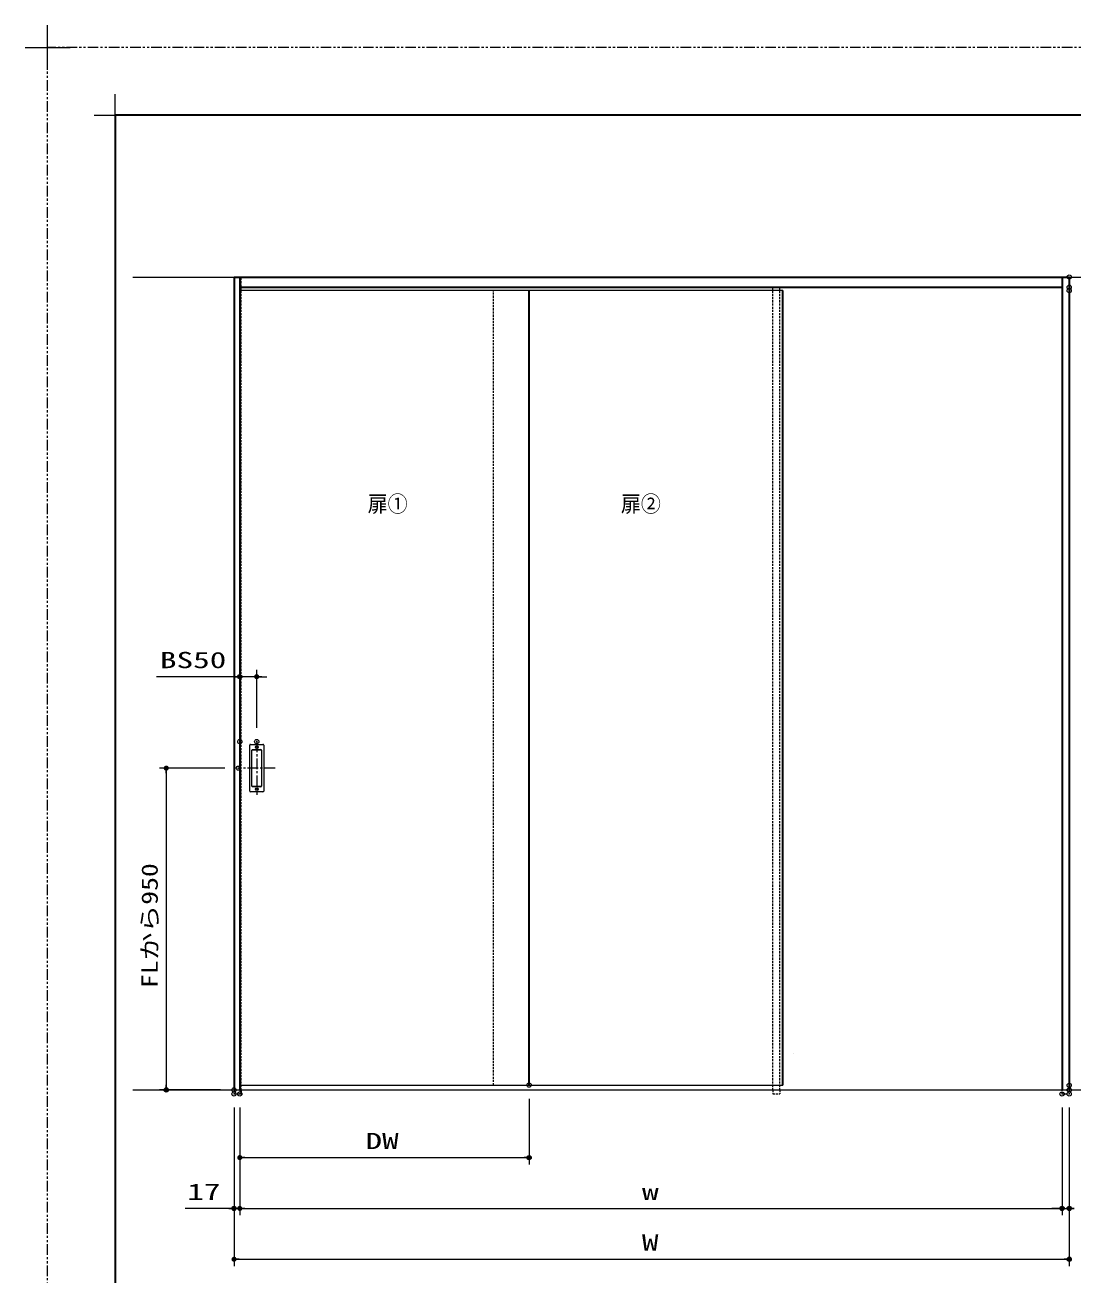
# Model space of a CAD drawing. Units: millimetres, scale not verified. Extents: x -1306 to 1306, y -607 to 607.
# Drawn here: x -1306 to -688, y -131 to 607 of the extents above; entities that cross this region are included whole.
import ezdxf
from ezdxf.enums import TextEntityAlignment as Align

# ---------------------------------------------------------------- set-up
doc = ezdxf.new("R2010")
doc.units = ezdxf.units.MM
doc.header["$LTSCALE"] = 5
doc.header["$PDMODE"] = 32
doc.header["$PDSIZE"] = 2.5
for name, pattern in [('USER1', [2.5, 1.25, -0.25, 0.25, -0.25, 0.25, -0.25]), ('USER2', [0.375, 0.25, -0.125]), ('USER3', [2, 1.25, -0.25, 0.25, -0.25])]:
    doc.linetypes.add(name, pattern=pattern)
for name, color, linetype, lineweight in [('0-1_線(黄)', 2, 'Continuous', 15), ('0-3_陰線', 4, 'USER1', 9), ('0-B_点線(水)', 4, 'USER2', 9), ('0-C_中心線', 3, 'USER3', 9), ('0-D_線(白)', 7, 'Continuous', 30), ('1-0_線(水)', 4, 'Continuous', 9), ('1-1_寸法線', 3, 'Continuous', 13), ('1-4_DEFPOINTS', 7, 'Continuous', 5), ('1-5_0', 3, 'Continuous', 25), ('1-7_図面枠', 7, 'Continuous', 35), ('1-8_一般', 7, 'Continuous', 5)]:
    doc.layers.add(name, color=color, linetype=linetype, lineweight=lineweight)
doc.styles.add('ＭＳ ゴシック', font='')
doc.styles.get('ＭＳ ゴシック').set_extended_font_data('MS Gothic')

# ---------------------------------------------------------------- blocks, each defined once
blk = doc.blocks.new('_DOT')
at = {"layer": '1-5_0'}
blk.add_line((-2.5, 0), (-5, 0), dxfattribs=at)
for points in [[(0, 0), (-2.5, 0), (-2.48, 0.313)], [(0, 0), (-2.48, -0.313), (-2.5, 0)], [(0, 0), (-2.48, 0.313), (-2.421, 0.622)], [(0, 0), (-2.421, -0.622), (-2.48, -0.313)], [(0, 0), (-2.421, 0.622), (-2.324, 0.92)], [(0, 0), (-2.324, -0.92), (-2.421, -0.622)], [(0, 0), (-2.324, 0.92), (-2.191, 1.204)], [(0, 0), (-2.191, -1.204), (-2.324, -0.92)], [(0, 0), (-2.191, 1.204), (-2.023, 1.469)], [(0, 0), (-2.023, -1.469), (-2.191, -1.204)], [(0, 0), (-2.023, 1.469), (-1.822, 1.711)], [(0, 0), (-1.822, -1.711), (-2.023, -1.469)], [(0, 0), (-1.822, 1.711), (-1.594, 1.926)], [(0, 0), (-1.594, -1.926), (-1.822, -1.711)], [(0, 0), (-1.594, 1.926), (-1.34, 2.111)], [(0, 0), (-1.34, -2.111), (-1.594, -1.926)], [(0, 0), (-1.34, 2.111), (-1.064, 2.262)], [(0, 0), (-1.064, -2.262), (-1.34, -2.111)], [(0, 0), (-1.064, 2.262), (-0.773, 2.378)], [(0, 0), (-0.773, -2.378), (-1.064, -2.262)], [(0, 0), (-0.773, 2.378), (-0.468, 2.456)], [(0, 0), (-0.468, -2.456), (-0.773, -2.378)], [(0, 0), (-0.468, 2.456), (-0.157, 2.495)], [(0, 0), (-0.157, -2.495), (-0.468, -2.456)], [(0, 0), (-0.157, 2.495), (0.157, 2.495)], [(0, 0), (0.157, -2.495), (-0.157, -2.495)], [(0, 0), (0.157, 2.495), (0.468, 2.456)], [(0, 0), (0.468, 2.456), (0.773, 2.378)], [(0, 0), (0.773, 2.378), (1.064, 2.262)], [(0, 0), (1.064, 2.262), (1.34, 2.111)], [(0, 0), (1.34, 2.111), (1.594, 1.926)], [(0, 0), (1.594, 1.926), (1.822, 1.711)], [(0, 0), (1.822, 1.711), (2.023, 1.469)], [(0, 0), (2.023, 1.469), (2.191, 1.204)], [(0, 0), (2.191, 1.204), (2.324, 0.92)], [(0, 0), (2.324, 0.92), (2.421, 0.622)], [(0, 0), (2.421, 0.622), (2.48, 0.313)], [(0, 0), (2.48, 0.313), (2.5, 0)], [(0, 0), (0.468, -2.456), (0.157, -2.495)], [(0, 0), (0.773, -2.378), (0.468, -2.456)], [(0, 0), (1.064, -2.262), (0.773, -2.378)], [(0, 0), (1.34, -2.111), (1.064, -2.262)], [(0, 0), (1.594, -1.926), (1.34, -2.111)], [(0, 0), (1.822, -1.711), (1.594, -1.926)], [(0, 0), (2.023, -1.469), (1.822, -1.711)], [(0, 0), (2.191, -1.204), (2.023, -1.469)], [(0, 0), (2.324, -0.92), (2.191, -1.204)], [(0, 0), (2.421, -0.622), (2.324, -0.92)], [(0, 0), (2.48, -0.313), (2.421, -0.622)], [(0, 0), (2.5, 0), (2.48, -0.313)]]:
    blk.add_solid(points, dxfattribs=at)
blk = doc.blocks.new('グループ-13-1')
at = {"layer": '1-8_一般'}
for p, q in [((62041.6, -14029.5), (62041.6, -13365.5)), ((61709.6, -13697.5), (62373.6, -13697.5))]:
    blk.add_line(p, q, dxfattribs=at)

msp = doc.modelspace()

# ---------------------------------------------------------------- linework, layer by layer
at = {"layer": '0-1_線(黄)'}
for p, q in [((-1242.578, 458.448), (-233.827, 458.448)), ((-1242.578, -21.552), (-233.827, -21.552))]:
    msp.add_line(p, q, dxfattribs=at)
at = {"layer": '0-3_陰線'}
for p in [(387.036, 594), (-1292.964, -594)]:
    msp.add_line(p, (-1292.964, 594), dxfattribs=at)
at = {"layer": '0-B_点線(水)'}
for p, q in [((-1178.658, -21.552), (-1178.658, 458.448)), ((-1029.658, -18.752), (-1029.658, 450.448)), ((-864.858, -21.552), (-864.858, 452.448)), ((-860.658, -21.552), (-860.658, 452.448)), ((-1179.458, -21.552), (-1179.458, -23.952)), ((-1178.658, -21.552), (-1178.658, -23.952)), ((-860.658, -21.552), (-860.658, -23.952)), ((-694.058, -23.952), (-694.058, -21.552)), ((-689.858, -21.552), (-689.858, -23.952)), ((-694.058, -23.952), (-689.858, -23.952))]:
    msp.add_line(p, q, dxfattribs=at)
for points in [[(-1182.858, -21.552), (-1182.858, -23.952), (-1178.658, -23.952)], [(-864.858, -21.552), (-864.858, -23.952), (-860.658, -23.952)]]:
    msp.add_lwpolyline(points, dxfattribs=at)
at = {"layer": '0-C_中心線'}
for p, q in [((-1169.458, 184.159), (-1169.458, 152.737)), ((-1158.596, 168.448), (-1180.32, 168.448))]:
    msp.add_line(p, q, dxfattribs=at)
at = {"layer": '0-D_線(白)'}
for p, q in [((-1182.858, 458.448), (-1182.858, -21.552)), ((-1182.858, 458.448), (-689.858, 458.448)), ((-1179.458, 458.448), (-1179.458, -21.552)), ((-694.058, 458.448), (-694.058, -21.552)), ((-689.858, 458.448), (-689.858, -21.552)), ((-1179.458, 452.448), (-694.058, 452.448)), ((-1008.658, -18.752), (-1008.658, 450.448)), ((-858.858, -18.752), (-858.858, 450.448))]:
    msp.add_line(p, q, dxfattribs=at)
at = {"layer": '1-0_線(水)'}
for p, q in [((-1008.658, 450.448), (-1179.458, 450.448)), ((-858.858, 450.448), (-1029.658, 450.448)), ((-858.858, 450.448), (-1029.658, 450.448)), ((-852.658, 0.148), (-852.608, 0.148)), ((-1179.458, -18.752), (-1008.658, -18.752)), ((-1029.658, -18.752), (-858.858, -18.752))]:
    msp.add_line(p, q, dxfattribs=at)
at = {"layer": '1-1_寸法線'}
for p, q in [((-1182.458, 222.448), (-1228.696, 222.448)), ((-1179.458, 192.159), (-1179.458, 226.448)), ((-1169.458, 222.448), (-1179.458, 222.448)), ((-1169.458, 192.159), (-1169.458, 226.448)), ((-1166.458, 222.448), (-1163.458, 222.448)), ((-1173.558, 154.848), (-1173.558, 182.048)), ((-1173.158, 182.448), (-1165.758, 182.448)), ((-1172.358, 157.848), (-1172.358, 179.048)), ((-1172.258, 157.948), (-1172.258, 178.948)), ((-1171.958, 179.448), (-1166.958, 179.448)), ((-1171.858, 179.348), (-1167.058, 179.348)), ((-1166.658, 178.948), (-1166.658, 157.948)), ((-1166.558, 179.048), (-1166.558, 157.848)), ((-1165.358, 182.048), (-1165.358, 154.848)), ((-1188.32, 168.448), (-1226.858, 168.448)), ((-1222.858, 165.448), (-1222.858, -18.552)), ((-1166.958, 157.448), (-1171.958, 157.448)), ((-1167.058, 157.548), (-1171.858, 157.548)), ((-1165.758, 154.448), (-1173.158, 154.448)), ((-1190.858, -21.552), (-1226.858, -21.552)), ((-1008.658, -26.752), (-1008.658, -65.552)), ((-1182.858, -31.952), (-1182.858, -125.552)), ((-1182.858, -31.952), (-1182.858, -95.552)), ((-1179.458, -31.952), (-1179.458, -65.552)), ((-1179.458, -31.952), (-1179.458, -95.552)), ((-1179.458, -31.952), (-1179.458, -95.552)), ((-694.058, -31.952), (-694.058, -95.552)), ((-694.058, -31.952), (-694.058, -95.552)), ((-689.858, -31.952), (-689.858, -125.552)), ((-689.858, -31.952), (-689.858, -95.552)), ((-1176.458, -61.552), (-1011.658, -61.552)), ((-1185.858, -91.552), (-1211.619, -91.552)), ((-1179.458, -91.552), (-1182.858, -91.552)), ((-1176.458, -91.552), (-697.058, -91.552)), ((-1176.458, -91.552), (-1173.458, -91.552)), ((-697.058, -91.552), (-700.058, -91.552)), ((-694.058, -91.552), (-689.858, -91.552)), ((-1179.858, -121.552), (-692.858, -121.552))]:
    msp.add_line(p, q, dxfattribs=at)
for centre in [(-1169.458, 180.848), (-1169.458, 156.048)]:
    msp.add_circle(centre, 0.8, dxfattribs=at)
for centre, start, end in [((-1173.158, 182.048), 90, 180), ((-1171.958, 179.048), 90, 180), ((-1171.858, 178.948), 90, 180), ((-1167.058, 178.948), 0, 90), ((-1166.958, 179.048), 0, 90), ((-1165.758, 182.048), 0, 90), ((-1171.958, 157.848), 180, 270), ((-1171.858, 157.948), 180, 270), ((-1167.058, 157.948), 270, 0), ((-1166.958, 157.848), 270, 0), ((-1173.158, 154.848), 180, 270), ((-1165.758, 154.848), 270, 0)]:
    msp.add_arc(centre, 0.4, start, end, dxfattribs=at)
at = {"layer": '1-4_DEFPOINTS'}
for p, q in [((-1252.964, 541.55), (-1252.964, 566.45)), ((-1265.414, 554), (-1240.514, 554))]:
    msp.add_line(p, q, dxfattribs=at)
for p in [(-689.858, 458.448), (-689.858, 452.448), (-689.858, 450.448), (-1179.458, 222.448), (-1179.458, 184.159), (-1169.458, 184.159), (-1180.32, 168.448), (-1222.858, -21.552), (-1182.858, -21.552), (-1008.658, -18.752), (-689.858, -18.952), (-689.858, -21.552), (-1182.858, -23.952), (-1179.458, -23.952), (-694.058, -23.952), (-689.858, -23.952), (-689.858, -23.952), (-1008.658, -61.552), (-1182.858, -91.552), (-694.058, -91.552), (-689.858, -91.552), (-689.858, -121.552)]:
    msp.add_point(p, dxfattribs=at)
at = {"layer": '1-7_図面枠'}
msp.add_lwpolyline([(-1252.964, -554), (347.036, -554), (347.036, 554), (-1252.964, 554)], close=True, dxfattribs=at)

# ---------------------------------------------------------------- block references
at = {"layer": '0-3_陰線', "xscale": 0.04, "yscale": 0.04}
msp.add_blockref('グループ-13-1', (-3774.629, 1141.9), dxfattribs=at)
at = {"layer": '1-1_寸法線', "xscale": 0.6, "yscale": 0.6}
for p in [(-1179.458, 222.448), (-1008.658, -61.552), (-1182.858, -91.552), (-694.058, -91.552), (-694.058, -91.552), (-689.858, -121.552)]:
    msp.add_blockref('_DOT', p, dxfattribs=at)
for p, rotation in [((-1169.458, 222.448), 180), ((-1222.858, 168.448), 90), ((-1222.858, -21.552), 270), ((-1179.458, -61.552), 180), ((-1179.458, -91.552), 180), ((-1179.458, -91.552), 180), ((-689.858, -91.552), 180), ((-1182.858, -121.552), 180)]:
    msp.add_blockref('_DOT', p, dxfattribs=dict(at, rotation=rotation))

# ---------------------------------------------------------------- texts
at = {"layer": '1-1_寸法線', "style": 'ＭＳ ゴシック'}
for s, width, p in [('扉①', 0.9, (-1103.954, 316.822)), ('扉②', 0.9, (-954.476, 316.822)), ('BS50', 1.5, (-1226.6, 224.597)), ('DW', 1.5, (-1105.248, -59.403)), ('17', 1.5, (-1210.477, -89.403)), ('w', 1.5, (-941.996, -89.403)), ('W', 1.5, (-942.072, -119.403))]:
    msp.add_text(s, height=9.604, dxfattribs=dict(at, width=width)).set_placement(p, align=Align.BOTTOM_LEFT)
at = {"layer": '1-1_寸法線', "style": 'ＭＳ ゴシック', "width": 1.25}
msp.add_text('FLから950', height=9.621, rotation=90, dxfattribs=at).set_placement((-1225.007, 38.591), align=Align.BOTTOM_LEFT)

doc.saveas('drawing.dxf')
